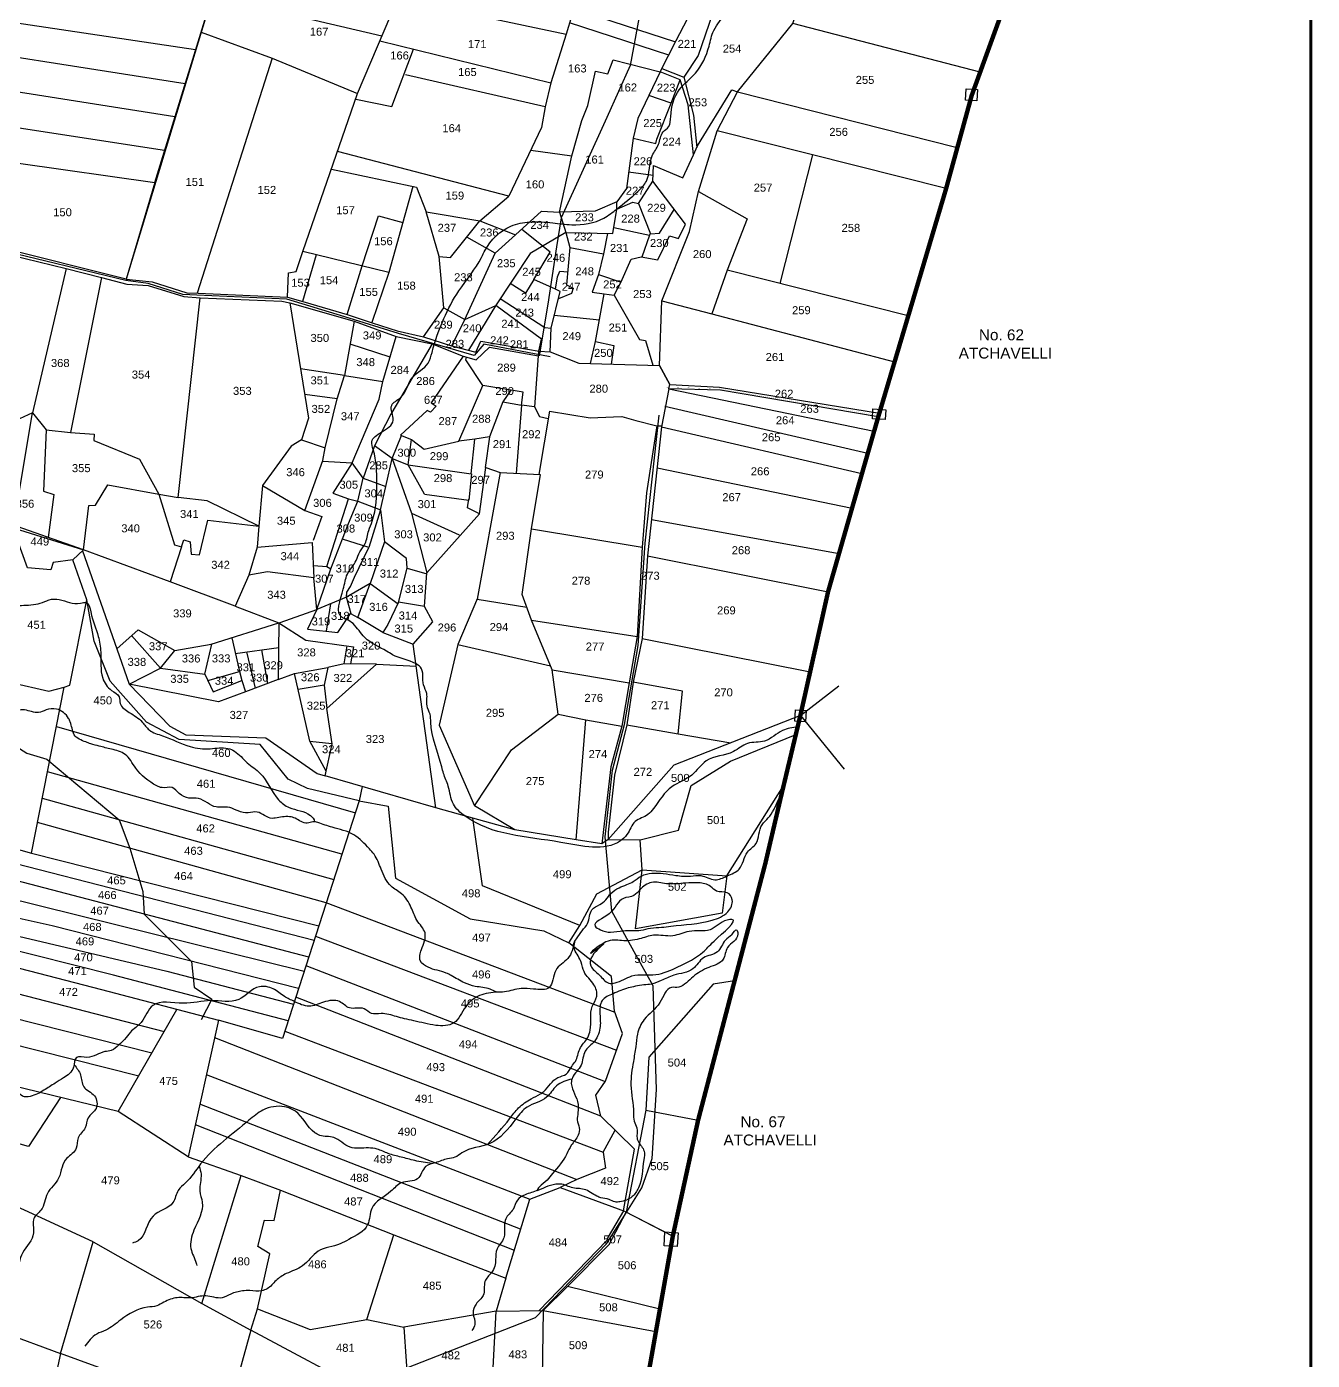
# Model space of a CAD drawing. Header units: millimetres. Extents: x 201998 to 206429, y 1598826 to 1606077.
# Drawn here: x 204100 to 206428, y 1601245 to 1603661 of the extents above; entities that cross this region are included whole.
import ezdxf

# ---------------------------------------------------------------- set-up
doc = ezdxf.new("R2010")
doc.units = ezdxf.units.MM
for name, color, linetype in [('PLOTS', 7, 'Continuous'), ('PLOTS NO', 7, 'Continuous'), ('ROADS', 1, 'Continuous'), ('STREAMS', 4, 'Continuous'), ('TEXT', 1, 'Continuous'), ('VILLAGE BOUNDARY STONES', 1, 'Continuous'), ('VILLAGE BOUNDRY', 5, 'Continuous')]:
    doc.layers.add(name, color=color, linetype=linetype)
doc.styles.get("Standard").update_dxf_attribs({"font": 'arial.ttf'})

msp = doc.modelspace()

# ---------------------------------------------------------------- linework, layer by layer
at = {"color": 5, "const_width": 5.6}
msp.add_lwpolyline([(202000.9, 1605698.7), (206425.5, 1605698.7), (206425.5, 1598829.6), (202000.9, 1598829.6)], close=True, dxfattribs=at)
at = {"layer": 'PLOTS'}
for points in [[(204332, 1603378.5), (204454.3, 1603777.1), (204479.7, 1603860.1), (204610.6, 1604324.8), (204624.7, 1604324.5), (204686.5, 1604527.5)], [(205264.4, 1603012.7), (205246, 1603046.9), (205249.9, 1603163.8), (205300.4, 1603289.5), (205316.7, 1603362.1), (205350.4, 1603472.2), (205387.3, 1603542.5), (205487.5, 1603666.7), (205525.4, 1603779.2), (205571.4, 1603886.8), (205615, 1603988.9), (205695.4, 1604121), (205719.7, 1604169.5), (205727.2, 1604228.6), (205704.4, 1604235.2), (205708.8, 1604265.3), (205721.8, 1604263.4), (205739.8, 1604365.5)], [(205307.4, 1603428.6), (205298.1, 1603519.4), (205283.6, 1603564.7), (205247, 1603578.9), (205276, 1603635.4), (205317.4, 1603715), (205345.2, 1603780.7), (205369.5, 1603836.5), (205376.8, 1603857.3), (205380.4, 1603890.3), (205387.4, 1603947), (205390.5, 1603959.7), (205401.4, 1603989.5), (205459.5, 1604111.5), (205470.4, 1604150.3), (205478.5, 1604175.3), (205485.3, 1604188.1), (205501.3, 1604187.6), (205553.2, 1604253.3)], [(204472.9, 1603837.9), (204279.8, 1603203.4), (204327.2, 1603198.7), (204389.7, 1603178.3), (204410.6, 1603177.9), (204572.5, 1603170.6), (204574, 1603214.7), (204588, 1603216.9), (204600.1, 1603253.2), (204699.3, 1603539.9), (204771.3, 1603710.8), (204797.7, 1603766.7)], [(205100.7, 1603776.5), (205091.1, 1603692.8), (205087.2, 1603680.7), (205076.7, 1603646.9), (205049.2, 1603558.9), (205038.6, 1603515.3), (205032.5, 1603478.2), (204972.8, 1603353.4), (204662.8, 1603434.3)], [(205365.8, 1603733.9), (205348.6, 1603703.5), (205315.9, 1603608.5), (205290.3, 1603569.3), (205307.8, 1603500.6), (205313.7, 1603442.1)], [(204743, 1603643.7), (204435.9, 1603716.1)], [(203863.1, 1603700.1), (204405.8, 1603619.2)], [(205091.1, 1603692.8), (205274.8, 1603633.1)], [(204922.2, 1603679.5), (205076.7, 1603646.9)], [(205262.6, 1603609.3), (205083.1, 1603667.7)], [(205826.8, 1603578.4), (205487.5, 1603666.7)], [(203847.1, 1603642.6), (204387, 1603557.9)], [(204416, 1603651), (204544.4, 1603603.9), (204699.3, 1603539.9)], [(204739.3, 1603634.9), (205049.2, 1603558.9)], [(204695.7, 1603529.4), (204761, 1603516.4), (204800.3, 1603619.9)], [(204544.4, 1603603.9), (204408.4, 1603177.9)], [(205012.9, 1603437.2), (205087.1, 1603426.9), (205105.3, 1603490.7), (205116.4, 1603518.1), (205130.3, 1603580.3), (205152.6, 1603575.3), (205161.9, 1603600.6), (205247, 1603578.9)], [(205250, 1603584.7), (205290.3, 1603569.3)], [(204368.4, 1603497.3), (203827.9, 1603582.6)], [(205038.6, 1603515.3), (204785.8, 1603573.6)], [(205247, 1603578.9), (205226.7, 1603536), (205206.6, 1603494.4), (205198.5, 1603458.5), (205239.3, 1603449.3), (205241, 1603456.7), (205266.8, 1603522.1), (205226.7, 1603536)], [(205266.8, 1603522.1), (205283.6, 1603564.7)], [(205163.8, 1603174.3), (205176, 1603197.4), (205194.7, 1603239.5), (205212.9, 1603243.6), (205243.1, 1603238.2), (205263.8, 1603281.8), (205280.6, 1603276.7), (205293.1, 1603302.8), (205233.8, 1603381), (205235.3, 1603409.2), (205288.4, 1603387), (205307.4, 1603428.6), (205314.9, 1603444.9), (205377.1, 1603546), (205387.3, 1603542.5)], [(205387.3, 1603542.5), (205782.4, 1603442.5)], [(204349.7, 1603436.3), (203806.6, 1603519.5)], [(205765, 1603367.4), (205350.4, 1603472.2)], [(203768.9, 1603463.5), (203902.7, 1603444), (204085.3, 1603413.3), (204332, 1603378.5), (204279.8, 1603203.4), (204048.2, 1603261.5), (203870.6, 1603310.6), (203722.5, 1603335.2)], [(205198.5, 1603458.5), (205186, 1603367.7), (205168.7, 1603343.6), (205129.2, 1603326.2), (205064.9, 1603324.6), (205087.1, 1603426.9)], [(205464.6, 1603195.3), (205523.5, 1603428.4)], [(204651.8, 1603402.6), (204806.1, 1603369.9), (204823.1, 1603325.3), (204920.7, 1603308.8), (204972.8, 1603353.4)], [(205234.3, 1603391.3), (205190.1, 1603397.4)], [(204799.2, 1603371.4), (204755.9, 1603215.6), (204600.1, 1603253.2)], [(205076.4, 1603288.1), (205161.2, 1603285.9), (205168.8, 1603330.4), (205197.5, 1603342.6), (205207.9, 1603340.5), (205233.8, 1603381)], [(205168.8, 1603330.4), (205168.7, 1603343.6)], [(205316.7, 1603362.1), (205404.8, 1603312.5), (205368.8, 1603219.5)], [(203284.2, 1603318.9), (203404, 1603325.3), (203568, 1603332.2), (203644.2, 1603335.4), (203723.8, 1603325.3), (203871, 1603300.1), (204047.3, 1603252.6), (204171.2, 1603222.9), (204235.5, 1603206.1), (204281.3, 1603194.5), (204319.7, 1603191.6), (204384.3, 1603171.8), (204413.8, 1603169.6), (204562.1, 1603163.3), (204576.2, 1603160.4), (204692.8, 1603127.5), (204769, 1603099.2), (204834, 1603086), (204890.3, 1603063.6), (204913.7, 1603057.4), (204938, 1603079.8), (205026.9, 1603064.4), (205027.4, 1603073)], [(204818.7, 1603098.7), (204855.5, 1603151.1), (204847, 1603244.5), (204823.1, 1603325.3)], [(205064.9, 1603324.6), (205076.4, 1603288.1), (205011.5, 1603249.6), (204948.9, 1603155.2), (204900, 1603074.5)], [(204985.3, 1603283.9), (205032.5, 1603326.6), (205064.9, 1603324.6)], [(205207.9, 1603340.5), (205229.4, 1603285.6), (205246.2, 1603286.8), (205272.7, 1603329.8)], [(204707.6, 1603227.2), (204736.9, 1603318.1), (204781, 1603305.9)], [(204847, 1603244.5), (204867.7, 1603242.4), (204920.7, 1603308.8)], [(204920.7, 1603308.8), (204985.3, 1603283.9), (204948.5, 1603250.6)], [(205163.1, 1603297), (205227.6, 1603283.1), (205229.4, 1603285.6)], [(204893.4, 1603130.2), (204948.5, 1603250.6), (204897, 1603279.1)], [(205018.3, 1603202.9), (205047.9, 1603252.4), (204996.2, 1603293.8)], [(205076.4, 1603288.1), (205083.5, 1603260.9), (205144.7, 1603249)], [(205151.9, 1603286.1), (205144.7, 1603249), (205135.6, 1603211.9), (205124.3, 1603179.6), (205145.9, 1603176.6)], [(205227.6, 1603283.1), (205214, 1603243.4)], [(204623.9, 1603247.4), (204599.3, 1603162.8)], [(205083.5, 1603260.9), (205077.8, 1603193.3), (205089.4, 1603187.1), (205086.6, 1603177.3), (205062.8, 1603167.5)], [(204171.2, 1603222.9), (204110.3, 1602961.1), (204087.1, 1602950.5), (204030.1, 1602964.8), (204032.9, 1603001.8), (203992.5, 1603038)], [(204680.1, 1603139.3), (204707.6, 1603227.2)], [(204235.5, 1603206.1), (204179.4, 1602925.6)], [(204755.9, 1603215.6), (204725, 1603124.5)], [(205047.8, 1603071.4), (205049.5, 1603114.3), (205066.2, 1603181), (205057.6, 1603185.4), (205018.3, 1603202.9), (205003.3, 1603177.9), (204975.6, 1603195.5)], [(205057.6, 1603185.4), (205061.3, 1603207.5), (205065.4, 1603217.8), (205079.8, 1603216.7)], [(205135.6, 1603211.9), (205176.3, 1603198)], [(205696.4, 1603136.6), (205368.8, 1603219.5), (205340.8, 1603140.4), (205671.7, 1603053.3)], [(205130, 1603090.2), (205145.9, 1603176.6), (205163.8, 1603174.3), (205209.5, 1603094.1), (205220.8, 1603092.1), (205233.6, 1603047.3)], [(204110.3, 1602961.1), (204135, 1602930.6), (204179.4, 1602925.6), (204222.1, 1602922.4), (204221.3, 1602911.1), (204304.2, 1602877.4), (204339.1, 1602813.8), (204374.3, 1602807.8), (204413.8, 1603169.6)], [(204576.2, 1603160.4), (204610.3, 1602951.7), (204597.4, 1602912.1), (204579, 1602901), (204526.7, 1602829.5), (204520.5, 1602756), (204426.7, 1602801.6), (204374.3, 1602807.8)], [(204572.5, 1603170.6), (204604.3, 1603161.4), (204680.1, 1603139.3), (204725.8, 1603124.2), (204770.7, 1603109.7), (204818.7, 1603098.7), (204869.4, 1603082.6), (204913.4, 1603071), (204922.3, 1603090.9), (205028, 1603073), (205047.8, 1603071.4), (205099.7, 1603051), (205246, 1603046.9), (205264.4, 1603012.7), (205354.5, 1603007.9), (205644.1, 1602960.4)], [(204855.5, 1603151.1), (204893.4, 1603130.2), (204869.4, 1603082.6)], [(204893.4, 1603130.2), (204949.3, 1603155.7)], [(205027.4, 1603073), (205032.3, 1603094.6), (204949.3, 1603155.7)], [(204957.4, 1603168), (205038.3, 1603115.5), (205049.5, 1603114.3)], [(205249.9, 1603163.8), (205340.8, 1603140.4)], [(204692.8, 1603127.5), (204675.5, 1603028.6), (204595.8, 1603040.7)], [(205055.4, 1603137.8), (205137.2, 1603129.7)], [(204834, 1603086), (204776.8, 1602988.4), (204759.5, 1602959), (204729.9, 1602901.3), (204709, 1602842.6), (204689.3, 1602870.4), (204654.3, 1602815.7), (204682.8, 1602805.4), (204699.4, 1602801), (204709, 1602842.6), (204734, 1602833.7), (204750.6, 1602827.7), (204761.8, 1602878.7), (204729.9, 1602901.3)], [(204662, 1602986.2), (204675.5, 1603028.6), (204745, 1603018), (204769, 1603099.2)], [(204758, 1603061.8), (204685.5, 1603085.6)], [(205121.2, 1603050.4), (205130, 1603090.2), (205163.1, 1603082.9), (205158.5, 1603049.4)], [(204890.3, 1603063.6), (204832.5, 1602979.3), (204841.4, 1602973.2), (204831.3, 1602962.1), (204825.4, 1602965.3), (204777.1, 1602920.4), (204796.8, 1602912.9), (204819.9, 1602895.6), (204882.5, 1602909.6), (204926, 1603010.9)], [(205026, 1603064.6), (205019.7, 1602972), (204996.1, 1602974.9), (204999, 1602998.5), (204926, 1603010.9), (204895.3, 1603056.9), (204896.7, 1603061.9)], [(204635.5, 1602873.6), (204689.3, 1602870.4), (204738, 1602985.8), (204745, 1603018)], [(205263, 1603004.8), (205249.8, 1602936), (205224, 1602701.8), (205214.7, 1602552.6), (205198.1, 1602473.2), (205186.6, 1602395.7), (205164.7, 1602304.7), (205152.7, 1602201.6), (205152.7, 1602188.3), (205211, 1602187.7), (205280.4, 1602205.1), (205303.2, 1602286), (205374.4, 1602330.1), (205491.6, 1602377.6)], [(205642.1, 1602953.6), (205356.4, 1603002.5), (205263, 1603004.8), (205264.4, 1603012.7)], [(205263, 1603004.8), (205634.7, 1602928.1)], [(204597.4, 1602912.1), (204640.7, 1602898), (204662, 1602986.2), (204603.4, 1602994.3)], [(204962.5, 1602981.1), (204937.8, 1602917.7), (204911.7, 1602913.7), (204882.5, 1602909.6)], [(204976.8, 1603002.3), (204962.5, 1602981.1), (204996.1, 1602974.9)], [(204013.9, 1602821.2), (204085.6, 1602812.9), (204110.3, 1602961.1)], [(204996.1, 1602974.9), (204986.2, 1602851.4)], [(205019.7, 1602972), (205028.5, 1602954.5), (205044.5, 1602950.8)], [(205046.5, 1602964.3), (205027.7, 1602849.4)], [(205046.5, 1602964.3), (205120.6, 1602952.1), (205162.5, 1602953.9), (205177.7, 1602954.3), (205202.8, 1602947), (205241.1, 1602937.8), (205250.1, 1602937.5)], [(205623, 1602887.2), (205255.8, 1602972.7)], [(205241.1, 1602937.8), (205222.4, 1602816.1), (205214.6, 1602718)], [(205249.8, 1602936), (205612.7, 1602851.4)], [(204135, 1602930.6), (204130.4, 1602819.1), (204149.3, 1602813.4), (204138.8, 1602735.4)], [(204761.8, 1602878.7), (204778.7, 1602919.8)], [(204761.8, 1602878.7), (204790.6, 1602866.9), (204796.8, 1602912.9)], [(204905.1, 1602850.4), (204911.7, 1602913.7)], [(204937.8, 1602917.7), (204930.5, 1602862.3)], [(204526.7, 1602829.5), (204603.8, 1602784.2), (204636, 1602874.9), (204640.7, 1602898)], [(204761.8, 1602878.7), (204796.6, 1602779.2), (204824.5, 1602671)], [(204790.6, 1602866.9), (204905.1, 1602850.4)], [(204820.6, 1602813.6), (204790.6, 1602866.9)], [(204984, 1602205.5), (204907.7, 1602226.8), (204840.9, 1602245.5), (204800.1, 1602542.1), (204835.2, 1602582.7), (204820.2, 1602610.2), (204824.5, 1602671), (204920.2, 1602778.1), (204931.7, 1602861.9), (204957.5, 1602852.8), (205030, 1602849.3), (205013.8, 1602751.2)], [(205241.5, 1602861.2), (205594.7, 1602788.5)], [(204905.3, 1602850.4), (204900.5, 1602803.2)], [(204957.5, 1602852.8), (204915.8, 1602623.7), (205005.9, 1602608.9)], [(203691.5, 1602808.6), (203729.1, 1602821.9), (203874.3, 1602811.4), (203995.6, 1602781.4), (204086.8, 1602749.3), (204202.8, 1602712.8)], [(204183.7, 1602695.1), (204148, 1602690.2), (204143.9, 1602676.5), (204101.2, 1602680.6), (204083.2, 1602730.7), (203983.3, 1602773.7), (203871.3, 1602801.6), (203809.1, 1602809), (203729.6, 1602816.4), (203691.5, 1602808.6)], [(204108.7, 1602163.6), (204167.7, 1602464.3), (204178.2, 1602467.5), (204209, 1602622.3), (204183.7, 1602695.1), (204202.8, 1602712.8), (203994.5, 1602786), (203879.7, 1602821.7), (203745.1, 1602832.4), (203692.5, 1602820.2)], [(204202.8, 1602712.8), (204212.7, 1602793.1), (204224.6, 1602793.7), (204246.7, 1602830.8), (204339.1, 1602813.8)], [(204339.1, 1602813.8), (204367.8, 1602722.1), (204380.3, 1602718.4), (204359.6, 1602655.2), (204202.8, 1602712.8)], [(204699.4, 1602801), (204740.9, 1602785.4), (204750.6, 1602827.7)], [(204820.6, 1602813.6), (204900.5, 1602803.2)], [(204619.1, 1602684.6), (204643.5, 1602682.9), (204682.8, 1602805.4)], [(204643.5, 1602682.9), (204650.6, 1602678.5), (204672.1, 1602732.7), (204682.6, 1602760.6), (204699.4, 1602801)], [(204920.2, 1602778.1), (204898.1, 1602789.3), (204900.9, 1602805.2)], [(204898.4, 1602803.5), (204898.4, 1602803.2)], [(204380.3, 1602718.4), (204384.7, 1602731.2), (204395.8, 1602727.3), (204397.8, 1602704.8), (204412.6, 1602704), (204427.9, 1602766.8), (204520.5, 1602756)], [(204603.8, 1602784.2), (204634.4, 1602773.4), (204619, 1602729.9)], [(204740.9, 1602785.4), (204719.8, 1602717.2), (204671.9, 1602732.1)], [(204740.9, 1602785.4), (204748.1, 1602727.6), (204721.9, 1602651.8), (204772.7, 1602615.3), (204788.7, 1602679.9), (204787.8, 1602697.4), (204748.1, 1602727.6)], [(204796.6, 1602779.2), (204882.9, 1602740.4)], [(205231.3, 1602768.1), (205571.1, 1602706.3)], [(204520.5, 1602756), (204517.3, 1602717.5), (204502.2, 1602667.1), (204477.2, 1602610.6), (204359.6, 1602655.2)], [(205014.4, 1602585.6), (204997.3, 1602632.1), (205013.9, 1602751.1), (205214.6, 1602718), (205205.6, 1602556)], [(204517.3, 1602717.5), (204617.1, 1602726.2), (204620.2, 1602662.1)], [(204745.1, 1602563.1), (204699.5, 1602590.1), (204721.9, 1602651.8), (204678.8, 1602627.4), (204679.9, 1602636.4), (204686.1, 1602646.3), (204693.3, 1602663.2), (204719.8, 1602717.2)], [(204200.9, 1602711.1), (204263.4, 1602533.6), (204285.5, 1602469.7), (204359.1, 1602393.2), (204388.3, 1602377.7), (204532.7, 1602372.4), (204626.2, 1602307.7), (204640.6, 1602303.5)], [(205224, 1602701.8), (205551.2, 1602636.9)], [(204477.2, 1602610.6), (204556.6, 1602580.5), (204558.8, 1602581.4), (204625.2, 1602604.9), (204620.2, 1602662.1), (204536.1, 1602673.3), (204502.2, 1602667.1)], [(204678.8, 1602627.4), (204625.2, 1602604.9), (204650.6, 1602678.5)], [(204788.7, 1602679.9), (204824.4, 1602669.5)], [(204702.2, 1602258.3), (204608.6, 1602280.7), (204573.6, 1602297.3), (204522.9, 1602360.5), (204376.3, 1602369.1), (204316.9, 1602400.9), (204251.3, 1602475.2), (204222.1, 1602547.2), (204217.9, 1602570.9), (204209, 1602622.3)], [(204687.3, 1602597.2), (204678.8, 1602627.4)], [(204820.2, 1602610.2), (204773.5, 1602618.4), (204753.8, 1602577.8), (204745.1, 1602563.1), (204800.1, 1602542.1)], [(204916.1, 1602625.2), (204880.8, 1602541.2), (205048.5, 1602502.8)], [(204625.2, 1602604.9), (204608.6, 1602569.1), (204663.1, 1602563.4), (204686.2, 1602597.8), (204699.5, 1602590.1)], [(204650.2, 1602615.4), (204642.4, 1602565.6)], [(203951.1, 1602591.5), (203954.5, 1602587.5), (203946.1, 1602550.1), (204010.2, 1602528.7), (204071.7, 1602472.8), (204139.9, 1602456.7), (204167.7, 1602464.3)], [(204263.4, 1602533.6), (204301.5, 1602567.9), (204368.4, 1602530.7), (204434, 1602541.8), (204556.6, 1602580.5)], [(204556.6, 1602580.5), (204555.4, 1602477.8), (204585, 1602488.6)], [(204556.6, 1602580.5), (204605.3, 1602549.1), (204691.9, 1602537.3), (204686.4, 1602506.4)], [(205051.5, 1602495.4), (205014.4, 1602585.6), (205205.6, 1602556), (205190.8, 1602472.2)], [(204289.9, 1602557.5), (204342.5, 1602498.5)], [(204471.2, 1602553.6), (204485.3, 1602492.4)], [(205214.7, 1602552.6), (205518.9, 1602492.2)], [(204285.5, 1602469.7), (204342.5, 1602498.5), (204368.4, 1602530.7)], [(204342.5, 1602498.5), (204422.4, 1602487.7), (204435.1, 1602542.2)], [(204477.7, 1602525.3), (204556.6, 1602535.9)], [(204497.7, 1602528), (204513.7, 1602462.2)], [(204524.9, 1602531.6), (204535.9, 1602470.5)], [(204674.8, 1602506.5), (204680.1, 1602538.9)], [(204880.8, 1602541.2), (204847.1, 1602395.1), (204910.9, 1602248.9)], [(204612.7, 1602366.3), (204585, 1602488.6), (204645.5, 1602499.8)], [(204733.3, 1602505.9), (204674.8, 1602506.5), (204645.5, 1602499.8), (204638.7, 1602467.8), (204643.5, 1602425.5)], [(204840.9, 1602245.5), (204640.6, 1602303.5), (204652.9, 1602361.2), (204643.5, 1602425.5), (204733.3, 1602505.9), (204805.6, 1602502.2)], [(204422.4, 1602487.7), (204437.8, 1602455.8), (204489.3, 1602476.2), (204496.1, 1602455.6), (204447.5, 1602437.5), (204285.5, 1602469.7)], [(204427.8, 1602476.5), (204485.3, 1602492.4), (204489.3, 1602476.2)], [(204555.4, 1602477.8), (204496.1, 1602455.6)], [(205062.3, 1602415.1), (205051.5, 1602495.4), (205190.8, 1602472.2), (205177.9, 1602393.6)], [(205279.8, 1602379.8), (205287.6, 1602456.6), (205198.1, 1602473.2)], [(204638.7, 1602467.8), (204591.5, 1602459.7)], [(205141.7, 1602180.4), (205094.8, 1602187.8), (204984, 1602205.5), (204910.9, 1602248.9), (204978.2, 1602350.5), (205062.3, 1602415.1), (205112.6, 1602404.7), (205177.9, 1602393.6), (205157.6, 1602319.7), (205141.7, 1602180.4)], [(205094.8, 1602187.8), (205112.6, 1602404.7)], [(205501.1, 1602412.9), (205272, 1602322.9), (205152.7, 1602188.3)], [(204153.8, 1602393.1), (204695.1, 1602236.3)], [(205186.6, 1602395.7), (205279.8, 1602379.8), (205375.3, 1602363.5)], [(204392.2, 1601613.4), (204265.5, 1601695.5), (203687.6, 1601836.3), (203710.5, 1602020.4), (203735.3, 1602266), (203646, 1602313), (203314.1, 1602277.8), (203130.3, 1602301), (203158.1, 1602365.7), (203102.9, 1602358.1), (203099.8, 1602341.2), (202745.3, 1602371.7), (202665.7, 1602363.7), (202571.9, 1602268.6), (202561.7, 1602227.7), (202631.4, 1602113.3), (202621.4, 1601990.2), (202563, 1601989.3)], [(204642.4, 1602311.9), (204612.7, 1602366.3), (204652.8, 1602362.2)], [(204670.8, 1602161.3), (204137.6, 1602310.6)], [(204707.3, 1602284.2), (204702.2, 1602258.3), (204754.3, 1602248.4), (204767.7, 1602118.3), (204902.8, 1602044.3), (205036.7, 1602022.8), (205081.8, 1602000.8), (205101.7, 1602032.3), (204925.2, 1602104.4), (204907.7, 1602226.8)], [(205214.4, 1602133.2), (205368.2, 1602122.1), (205470.6, 1602285.2)], [(203735.3, 1602266), (203824.7, 1602239.7), (203979.7, 1602199.5), (204108.7, 1602163.6), (204628.8, 1602031.5)], [(204128.2, 1602262.9), (204656, 1602115.4)], [(204702.2, 1602258.3), (204563, 1601827.7), (204447, 1601860.6), (204392.2, 1601613.4), (204488.6, 1601579.7), (204559.5, 1601553.1), (204764.9, 1601471.7), (204967.4, 1601393.3), (205011, 1601536.7), (205065.8, 1601557.8), (205182.4, 1601514.6), (205270.1, 1601469.7)], [(203732.1, 1602233.9), (204620.7, 1602005.6)], [(204642.4, 1602073.5), (204119.6, 1602218.8)], [(204610.6, 1601975.2), (203731, 1602205)], [(205101.7, 1602032.3), (205132.3, 1602089.8), (205214.4, 1602133.2), (205211, 1602187.7)], [(205152.7, 1602188.3), (205141.7, 1602180.4)], [(203726.1, 1602175), (204054.4, 1602085.3), (204602.4, 1601949.8)], [(204592.1, 1601918), (204146.1, 1602031.8), (204075.7, 1602047.5), (203952.6, 1602084.6), (203723.2, 1602146.1)], [(203719.8, 1602112.4), (203947.1, 1602054.9), (204085.3, 1602013.3), (204353.6, 1601949.5), (204583, 1601889.8)], [(205368.2, 1602122.1), (205359.4, 1602054.7), (205202.6, 1602026.1), (205214.4, 1602133.2)], [(204573.3, 1601859.6), (204257.2, 1601942.6), (204041, 1601997), (203965.4, 1602017.8), (203719.1, 1602081)], [(205165.6, 1601874.7), (204642.4, 1602073.5)], [(203713.2, 1602047.3), (203971.5, 1601984.4), (204235.2, 1601916.5), (204447, 1601860.6)], [(203708.4, 1602003.3), (203920.8, 1601951.1), (204348.8, 1601840.2)], [(204622.8, 1602012.9), (205168.2, 1601806.6)], [(205270.1, 1601469.7), (205180.5, 1601515.3), (205200.7, 1601626.9), (205139.6, 1601687.1), (205130.9, 1601725), (205148.4, 1601750.6), (205178.9, 1601836.5), (205164.7, 1601877.4), (205158.8, 1601940.1), (205081.8, 1602000.8)], [(204326.3, 1601801), (203702.9, 1601958.9)], [(204605.6, 1601959.6), (205147.7, 1601749.6)], [(205382, 1601932.3), (205343.3, 1601926), (205226.5, 1601794), (205221.3, 1601698), (205185.3, 1601513.2)], [(203697.2, 1601913), (204302.7, 1601760.1)], [(205139.6, 1601687.1), (204587.2, 1601902.7)], [(204265.5, 1601695.5), (204372, 1601880.4)], [(204160.9, 1601720.9), (204103.3, 1601632.2), (203975.3, 1601668.5), (203977.1, 1601711.6), (203963.7, 1601734.8), (203849, 1601771.9), (203827.5, 1601731.2), (203679.9, 1601784.9), (203687.6, 1601836.3)], [(204440.1, 1601829.7), (205096.1, 1601572), (205065.8, 1601557.8)], [(204567.3, 1601841.2), (205143.9, 1601621.5), (205148.2, 1601592.9), (205096.1, 1601572)], [(204425.2, 1601762.4), (205011, 1601536.7)], [(204994.4, 1601482), (204413.3, 1601708.6)], [(205221.3, 1601698), (205315.9, 1601679.7)], [(204405.2, 1601671.9), (204982.8, 1601443.9)], [(205143.9, 1601621.5), (205165.6, 1601661.5)], [(204220, 1601459.4), (204417.3, 1601347.6), (204488.6, 1601579.7)], [(203949.3, 1601467.2), (203951.5, 1601334.5), (204161.2, 1601256.8), (204220, 1601459.4), (203971, 1601574.3)], [(204417.3, 1601347.6), (204505.7, 1601299.3), (204518.2, 1601337.7), (204540.1, 1601437.7), (204518.5, 1601451), (204530.3, 1601498.8), (204547.9, 1601497.8), (204559.5, 1601553.1)], [(205180.5, 1601515.3), (205153.2, 1601468.5), (205150, 1601461.1), (205028.3, 1601334.6)], [(205079.2, 1601378.4), (205154.9, 1601454.6), (205185.3, 1601513.2)], [(204518.2, 1601337.7), (204613.5, 1601300.6), (204716.2, 1601318.6), (204764.9, 1601471.7)], [(204967.4, 1601393.3), (204950.1, 1601333.8), (205035.4, 1601334.7), (205239.5, 1601296.8)], [(205246.7, 1601337.3), (205079.2, 1601378.4), (205035.4, 1601334.7)], [(204716.2, 1601318.6), (204783.2, 1601304.9), (204791.4, 1601181.2), (204722.5, 1601183.1), (204505.7, 1601299.3)], [(204950.1, 1601333.8), (204783.2, 1601304.9)], [(204941.7, 1601174.1), (204950.1, 1601333.8)], [(205035.4, 1601334.7), (205033.1, 1601172.7), (205018.2, 1601013.7), (205187.4, 1600989.8)], [(204505.7, 1601299.3), (204463.5, 1601146.4), (204161.2, 1601256.8)], [(204161.2, 1601256.8), (204121.8, 1601074.1), (204405.6, 1600984.9), (204434.6, 1601070.9), (204440.5, 1601072.4), (204463.5, 1601146.4)]]:
    msp.add_lwpolyline(points, dxfattribs=at)
at = {"layer": 'ROADS'}
for points in [[(205347.9, 1604267.9), (205344.7, 1604101.5), (205339, 1604044.6), (205328.2, 1603974.4), (205320.7, 1603949.9), (205317, 1603938), (205293.4, 1603867.1), (205232.8, 1603739.3), (205209.3, 1603678.4), (205192.8, 1603590.1), (205150.3, 1603496.2), (205068, 1603314.6), (205059.7, 1603262), (205044, 1603157.7), (205027.9, 1603064.3)], [(205047.7, 1603062.5), (204928, 1603085.5), (204910.3, 1603064.8), (204773.5, 1603105.1), (204676, 1603135), (204570.8, 1603167.1), (204408.3, 1603174.2), (204382.4, 1603175.3), (204319.7, 1603195.6), (204279.2, 1603200.9), (204044.3, 1603257.7), (203869, 1603307.1), (203638.6, 1603343.2), (203405.3, 1603331), (203276.8, 1603320.7)], [(203408, 1603331.1), (203393.2, 1603205.1), (203384.8, 1603142.8), (203358.1, 1603084.6), (203395.5, 1602999.1), (203516.8, 1602891.7), (203666.5, 1602832.3), (203747, 1602811.3), (204031.6, 1602509.2), (204064.9, 1602366.9), (204100.3, 1602344.7), (204136.5, 1602333.6), (204267.5, 1602224), (204286.5, 1602172.4), (204310.1, 1602094), (204312.7, 1602053), (204398.6, 1601967.4), (204403.5, 1601920.6), (204435.3, 1601898.6), (204416, 1601861.3)], [(204788.1, 1601231.1), (205021.4, 1601322.3), (205150.1, 1601455.4), (205189.7, 1601518.3), (205213.7, 1601557.2), (205232.5, 1601610), (205240.4, 1601735.5), (205234.2, 1601923), (205199.8, 1601984.9), (205159.6, 1602058.2), (205147.6, 1602192.7), (205161.1, 1602313.9), (205182.6, 1602396.5), (205207.6, 1602539.6), (205220.3, 1602725.3), (205245.5, 1602956.7)]]:
    msp.add_lwpolyline(points, dxfattribs=at)
at = {"layer": 'ROADS', "const_width": 0.1}
msp.add_lwpolyline([(205258.3, 1603007.7), (205353.3, 1603004.7), (205498, 1602980.7), (205643, 1602956.8)], dxfattribs=at)
at = {"layer": 'STREAMS'}
for points in [[(204367.7, 1604872.2), (204356.1, 1604838.3), (204345.8, 1604796.7), (204345.4, 1604760.8), (204343.1, 1604740.2), (204336.8, 1604727.8), (204332.4, 1604714.5), (204344.7, 1604697.8), (204345.9, 1604681.8), (204328, 1604626.1), (204306.4, 1604609.5), (204253.7, 1604559.9), (204229.9, 1604540.6), (204210.4, 1604520.6), (204203, 1604514.7), (204160.8, 1604495.7), (204125.4, 1604489.7), (204091.5, 1604484.4), (204059.2, 1604468.8), (204049.8, 1604443.6), (204037.3, 1604425.1), (204013.3, 1604357.1), (204004.3, 1604331.9), (204000.6, 1604317.9), (203977.3, 1604247.4), (203963, 1604230.4), (203949.4, 1604205.7), (203930.1, 1604183.6), (203925.1, 1604178.6), (203880.2, 1604139.8), (203863.7, 1604116.4), (203826, 1604099.7), (203806.7, 1604083.2), (203775.1, 1604077.4), (203757.4, 1604071.9), (203751.4, 1604051.6), (203763.3, 1604010.4), (203767.5, 1603995.5), (203771.2, 1603979), (203776.8, 1603963.1), (203785.7, 1603956.5), (203807.8, 1603942.2), (203816.5, 1603933.7), (203824, 1603926.1), (203835.7, 1603917.5), (203847, 1603907.4), (203848.9, 1603892.8), (203840.3, 1603871), (203833.8, 1603854.4), (203808.2, 1603811), (203804, 1603802.5), (203765.8, 1603753.6), (203759, 1603722.7), (203734.5, 1603698.3), (203728.3, 1603687.5), (203694, 1603651.5), (203681.9, 1603625.9), (203655.6, 1603604.8), (203634, 1603586), (203615.6, 1603560.8), (203610.9, 1603544.4), (203584.5, 1603518.5), (203562.5, 1603476.6), (203558.1, 1603447.6), (203547.7, 1603410.1), (203535.2, 1603393), (203520.3, 1603357.5)], [(205496.1, 1602391.8), (205468.9, 1602385.7), (205436.4, 1602366.4), (205405.4, 1602362.1), (205379.9, 1602347.5), (205330.7, 1602330.6), (205304.3, 1602304.9), (205268.4, 1602283.7), (205235.2, 1602244.4), (205224.9, 1602233.4), (205202, 1602220.8), (205187, 1602197), (205175.2, 1602185.7), (205067.4, 1602182.9), (204893.4, 1602230.8), (204872.7, 1602252.3), (204863.3, 1602284.8), (204854.8, 1602308), (204851.7, 1602319.6), (204831.7, 1602400.6), (204830.4, 1602415), (204824.9, 1602430.5), (204824.5, 1602452.4), (204818.8, 1602468.1), (204813.1, 1602500.4), (204805, 1602506.3), (204762.4, 1602523), (204751.7, 1602529.3), (204712.4, 1602553.9), (204690.9, 1602579.2), (204679.1, 1602587.1), (204671.5, 1602590.2), (204673.3, 1602641.6), (204680.7, 1602668.6), (204696.6, 1602693.7), (204703.3, 1602709.2), (204712.6, 1602724.2), (204719.3, 1602747.8), (204725.7, 1602765.1), (204734, 1602833.7), (204727.5, 1602894.7), (204724.8, 1602908.7), (204742.6, 1602926.1), (204763.5, 1602947.9), (204760.9, 1602974.7), (204776.8, 1602988.4), (204798.1, 1603024.7), (204827.1, 1603051.3), (204834, 1603070.7), (204855.4, 1603131.8), (204882.6, 1603182.1), (204923.6, 1603242.8), (204930.1, 1603255.8), (204976.9, 1603299.4), (205010.6, 1603306.8), (205052.6, 1603305.4), (205087, 1603301.9), (205145.2, 1603314), (205168.8, 1603330.4), (205206.8, 1603362.3), (205222.2, 1603380.8), (205232.8, 1603427), (205244.1, 1603447.6), (205252.7, 1603470), (205262.4, 1603479.4), (205266.3, 1603498), (205281.7, 1603546.4), (205310.9, 1603576.5), (205335.7, 1603625.3), (205344.3, 1603653.8), (205365, 1603686.4), (205376.7, 1603719.3), (205391.1, 1603743.9), (205394.9, 1603763.1), (205408.9, 1603806.1), (205407.7, 1603822.3), (205414.8, 1603839), (205409.5, 1603876), (205406.6, 1603893.6), (205412.4, 1603905.9), (205423.1, 1603935.9), (205440, 1603952.8), (205460.9, 1603986.4), (205495.3, 1604054.1), (205507.8, 1604067.7), (205524.3, 1604105.4), (205549.5, 1604128.8), (205562.6, 1604167.2), (205584.1, 1604190.2), (205594.7, 1604220.1), (205614.3, 1604270.7)], [(202807.8, 1602502.8), (202826.5, 1602498.6), (202846.6, 1602502.1), (202869, 1602496.3), (202892.9, 1602498.9), (202911.6, 1602495.2), (202925.2, 1602496.9), (202958.4, 1602517.6), (202980.8, 1602520.7), (203000.6, 1602524.9), (203019.2, 1602535.4), (203035.2, 1602541.6), (203052.9, 1602559.2), (203065.6, 1602563.5), (203085.3, 1602566.8), (203123.2, 1602565.9), (203159.6, 1602596.1), (203168.2, 1602631), (203173.8, 1602655.7), (203192.3, 1602668.8), (203206, 1602671.4), (203229.8, 1602663.6), (203248.2, 1602663.8), (203268.3, 1602657), (203280.3, 1602652.1), (203295.6, 1602650.6), (203316.1, 1602648.5), (203357.2, 1602637.8), (203361.4, 1602625.9), (203376, 1602610.1), (203406.6, 1602611.8), (203421.1, 1602608.1), (203439.9, 1602611.8), (203445.7, 1602610.7), (203486.1, 1602619.9), (203504.9, 1602631), (203537.9, 1602638.5), (203558.5, 1602657.4), (203573.4, 1602668), (203583.8, 1602674.2), (203610.1, 1602678.1), (203615.6, 1602685.8), (203655.6, 1602720.2), (203676, 1602720.7), (203696.9, 1602697.4), (203708.6, 1602680.7), (203716.8, 1602665.2), (203740.3, 1602645.4), (203750.7, 1602630.7), (203766.7, 1602600.7), (203768.8, 1602590.4), (203784.7, 1602589.3), (203818.5, 1602588.7), (203845.8, 1602581), (203858.9, 1602574.2), (203903.9, 1602564.4), (203921.1, 1602564.4), (203948, 1602558.4), (203957.6, 1602559.4), (203976.6, 1602556.5), (204001.7, 1602552.6), (204017.8, 1602553.7), (204023, 1602559.9), (204035.6, 1602572.1), (204055, 1602575.9), (204073.2, 1602606.7), (204103.1, 1602612.7), (204136.6, 1602620.7), (204140.6, 1602622.3), (204177.6, 1602617.7), (204197.3, 1602616.1), (204208, 1602617.4), (204215.9, 1602600.7), (204229.5, 1602556.2), (204234.1, 1602527.7), (204237.5, 1602480.6), (204253.7, 1602458.1), (204267.4, 1602446.7), (204269.4, 1602434.7), (204285.6, 1602418.5), (204309.2, 1602401), (204321.9, 1602386.6), (204346.1, 1602376), (204396, 1602356.4), (204432.4, 1602352.7), (204464.4, 1602353.2), (204476.3, 1602348.1), (204499.1, 1602327.3), (204522.7, 1602308), (204556.2, 1602260), (204575.4, 1602246.1), (204613.7, 1602231.7), (204621.1, 1602220.2), (204621.1, 1602219.6)], [(205092.1, 1602002.7), (205080.2, 1601972.8), (205058, 1601951), (205046.3, 1601920.1), (205018, 1601917.3), (204995.2, 1601918.2), (204965.2, 1601912.2), (204950.1, 1601912.4), (204939.1, 1601917), (204912.3, 1601922), (204892.6, 1601928.5), (204868.8, 1601941.7), (204859.4, 1601946.3), (204826.8, 1601956.7), (204812.7, 1601968.7), (204814.9, 1601988.8), (204821.3, 1602018.8), (204806.5, 1602042.1), (204795.9, 1602065.8), (204778.7, 1602089.9), (204759.9, 1602103.8), (204741.9, 1602134.2), (204728.9, 1602161.3), (204720.5, 1602171.1), (204692.2, 1602196.8), (204653.3, 1602210.3), (204627.2, 1602218.7), (204618.4, 1602220.3), (204608.1, 1602217.6), (204596.9, 1602220.6), (204586.4, 1602226.6), (204575.9, 1602229.4), (204550, 1602226.9), (204544.7, 1602226.4), (204517.2, 1602237.8), (204501, 1602236.7), (204482.8, 1602239.8), (204467.7, 1602246.1), (204451.7, 1602246.8), (204443.2, 1602247.1), (204411.3, 1602262.2), (204393.8, 1602263.3), (204376.1, 1602271.4), (204363.2, 1602282.2), (204345, 1602282.1), (204335.4, 1602285.5), (204297.3, 1602317.4), (204288.3, 1602331.1), (204278.1, 1602342.4), (204253.3, 1602351.9), (204231.2, 1602357.2), (204216.2, 1602361.4), (204206.8, 1602364.8), (204194.9, 1602370.1), (204185.8, 1602378), (204182, 1602389.8), (204178.8, 1602401.1), (204175.8, 1602407.6), (204154.1, 1602424.4), (204134.9, 1602422.8), (204121.2, 1602418.3), (204096.1, 1602422.9), (204083.5, 1602422), (204064, 1602414.3), (204047.7, 1602415.3), (204032.3, 1602412.6), (204003.2, 1602395.5), (203993.1, 1602389.7), (203985.7, 1602388.5), (203952.6, 1602369.8), (203936.6, 1602359.8), (203913.8, 1602358.2), (203902.9, 1602357.2), (203873.7, 1602340.7), (203852.3, 1602325.8), (203835.1, 1602322), (203827.1, 1602323.2), (203814.5, 1602330.3), (203787.3, 1602339.6), (203769.9, 1602343.6), (203751, 1602346.8), (203733.9, 1602350.2), (203720, 1602361.1), (203697.8, 1602370.1), (203682.9, 1602377.8), (203659, 1602380.9), (203637.6, 1602384.8), (203625.6, 1602375.8), (203582.2, 1602330.7), (203533.5, 1602328.9), (203488.7, 1602321.9), (203455.9, 1602326.3), (203426.7, 1602327.3), (203392.3, 1602342.8), (203366.8, 1602347.2), (203355.2, 1602355.8), (203332.8, 1602350.3), (203320.3, 1602345.8), (203286.7, 1602334.6), (203260.2, 1602330.3), (203235.3, 1602316.6), (203194.9, 1602301.5), (203181.6, 1602289), (203165.4, 1602286), (203151.9, 1602281.1), (203117.9, 1602273.3), (203096.8, 1602270.6), (203086.9, 1602274.1), (203051.1, 1602280), (203006.6, 1602300.3), (202971.2, 1602296.6), (202939, 1602271.9), (202927.2, 1602250.6), (202909.2, 1602243.7), (202889.7, 1602241.8), (202874.6, 1602235.5), (202857.4, 1602228.7), (202834.4, 1602232.9), (202819.5, 1602237.5), (202772.4, 1602246.3), (202758.2, 1602268.3), (202738.1, 1602278.4), (202732.3, 1602288.7), (202739.5, 1602309.8), (202740.6, 1602332), (202736.4, 1602354), (202727.7, 1602374.2), (202723.6, 1602383.3), (202719.9, 1602406.7), (202718.5, 1602433.7), (202741.9, 1602455.5), (202767.2, 1602470.4), (202791.2, 1602487.1), (202808, 1602503.1), (202819.1, 1602527.1), (202834.7, 1602545.4), (202843, 1602556), (202852.6, 1602577.6), (202859.9, 1602585.7), (202874.7, 1602584.9), (202886.6, 1602582.8), (202914.3, 1602587.6), (202933.5, 1602582.8), (202943.5, 1602582.7), (202958.9, 1602581), (202974.3, 1602576.5), (202981.8, 1602574.7), (203007.6, 1602577.9), (203025, 1602599.6), (203049.1, 1602615), (203064.4, 1602624.3), (203071.4, 1602631.7), (203077.5, 1602635.8)], [(204934.3, 1601635.6), (204974.6, 1601682.3), (204990.8, 1601701.9), (205013.7, 1601718.5), (205030.2, 1601727.2), (205036.2, 1601731.6), (205062, 1601756.9), (205077.1, 1601763.3), (205086.9, 1601777.2), (205093.6, 1601786.2), (205101.5, 1601808.6), (205116, 1601829.5), (205120.6, 1601842.9), (205124.1, 1601885.6), (205132.3, 1601904.2), (205127.2, 1601925), (205109.3, 1601948.8), (205104.2, 1601965.7), (205092.1, 1601989.2), (205090.3, 1601997.5), (205095.8, 1602008.3), (205105.9, 1602022.9), (205115.8, 1602036.1), (205123.6, 1602060.7), (205137.7, 1602070.2), (205148.7, 1602079.1), (205158.1, 1602090.6), (205172.7, 1602100.7), (205187, 1602106.5), (205198.3, 1602111.8), (205213.2, 1602122), (205252.6, 1602126.4), (205275.7, 1602123.2), (205302.4, 1602121.8), (205321, 1602122.7), (205346.2, 1602115.1), (205368.2, 1602122.1), (205390.3, 1602134.7), (205405.6, 1602165.3), (205420.5, 1602180.6), (205431.7, 1602215), (205443, 1602227.4), (205453.4, 1602243.4), (205470.6, 1602285.2), (205470.1, 1602284.4)], [(205376.9, 1602015.2), (205386, 1602024.2), (205387.8, 1602017.4), (205369, 1601992.3), (205361.4, 1601971.1), (205335.4, 1601956.5), (205307.1, 1601939.6), (205294.7, 1601928.5), (205280.8, 1601920.5), (205267.7, 1601920.1), (205246.7, 1601892.9), (205218.3, 1601862.1), (205205.9, 1601835.7), (205202.9, 1601812.6), (205198.6, 1601786.1), (205194.3, 1601743.7), (205199, 1601692.4), (205200.2, 1601677.7), (205204.9, 1601665.5), (205205.5, 1601646.6), (205207.2, 1601641.4), (205218.1, 1601623.5), (205217.5, 1601607.9), (205207.9, 1601557.2), (205196.4, 1601541.1), (205174.3, 1601531.8), (205165.5, 1601531.6), (205154.6, 1601536.2), (205139.5, 1601539.2), (205132.5, 1601542), (205109.4, 1601554.3), (205086.3, 1601557.6), (205075.1, 1601562.1), (205063.1, 1601564), (205025.4, 1601552.4), (205002.4, 1601544.5), (204988.5, 1601535), (204980.7, 1601518), (204967.4, 1601501.1), (204965.3, 1601487.8), (204963.9, 1601466.5), (204951.8, 1601446.3), (204949.2, 1601427.2), (204947.7, 1601415.1), (204941.4, 1601403.4), (204929.9, 1601387.4), (204926.8, 1601362.3), (204913.7, 1601346.6), (204908.5, 1601330), (204911.7, 1601309.7), (204906.1, 1601298.4)], [(205376.9, 1602015.2), (205365.2, 1602005.8), (205350.8, 1601984.5), (205325.7, 1601973.7), (205306.6, 1601953.9), (205271.7, 1601942.2), (205249, 1601932.6), (205231.3, 1601926.3), (205217.7, 1601924.7), (205202.3, 1601922.2), (205189.4, 1601919.2), (205161.8, 1601908.8), (205142, 1601896.2), (205138.2, 1601871.8), (205138.1, 1601846.1), (205125.6, 1601819.6), (205111.3, 1601804.6), (205103.9, 1601779.4), (205088.2, 1601756.4), (205086.5, 1601750.6), (205097.5, 1601713.3), (205098.3, 1601693), (205097, 1601680.2), (205100.6, 1601665.9), (205098.9, 1601652.6), (205086, 1601634.1), (205078.4, 1601618.8), (205052.4, 1601583), (205042.3, 1601571.2), (205028.3, 1601558.5), (205023.7, 1601551.8)], [(204953.6, 1601911.7), (204920.1, 1601905.4), (204895, 1601885.2), (204873.5, 1601855.9), (204840.6, 1601851.4), (204801.3, 1601859.8), (204783.9, 1601863.5), (204755.7, 1601871.1), (204741.7, 1601872.7), (204724.1, 1601873.1), (204710.9, 1601881.4), (204684.6, 1601883.1), (204666.7, 1601894.4), (204637.5, 1601893.3), (204611.3, 1601886.1), (204584.6, 1601894.7), (204566.7, 1601903.9), (204546, 1601917.6), (204521.4, 1601921.5), (204483.8, 1601898.4), (204433.9, 1601896.2), (204383.2, 1601891.4), (204328.3, 1601887.6), (204307.1, 1601856.9), (204287.6, 1601838.9), (204277.3, 1601826.1), (204266.9, 1601816), (204253.1, 1601806.1), (204241.5, 1601803.8), (204226.4, 1601797.9), (204209.1, 1601793.5), (204190.1, 1601793.3), (204184.7, 1601775.6), (204166.6, 1601756.3), (204151.3, 1601746.7), (204131.1, 1601733.9), (204106.2, 1601722.8), (204092.6, 1601723.2), (204083.3, 1601733.7), (204061.8, 1601759.7), (204035, 1601775.6), (204026.7, 1601789.1), (203992, 1601801.9), (203969.5, 1601803.9), (203959.7, 1601813.9), (203946.3, 1601817.9), (203926.8, 1601817.1), (203897, 1601811.6), (203868.6, 1601818.6), (203835.4, 1601817), (203808.4, 1601830.8), (203779.2, 1601832.7), (203761.3, 1601832.7), (203743.6, 1601843.3), (203724.2, 1601844), (203703.4, 1601839.5), (203673.7, 1601842.5), (203662, 1601840.1), (203643.4, 1601837), (203626.1, 1601837.6), (203609.7, 1601836.5), (203578.2, 1601837.6), (203549.2, 1601834.5), (203524.8, 1601839.8), (203472.6, 1601841.2), (203442.5, 1601831.2), (203410.8, 1601826.2), (203401.3, 1601827.8), (203416.4, 1601839), (203434.1, 1601845.3), (203450, 1601852.5), (203459.5, 1601856), (203480.3, 1601856.6), (203494.6, 1601853.9), (203516, 1601856.8), (203539.1, 1601860.1), (203566.4, 1601865.1), (203585.3, 1601867.8), (203598.5, 1601867.6), (203614.2, 1601869.5), (203625, 1601873.2), (203644.1, 1601873.4), (203662.1, 1601876), (203682.1, 1601881.3), (203698.4, 1601882.6), (203714.5, 1601877.5), (203732, 1601871.6), (203743.1, 1601869.1), (203774.6, 1601866.9), (203805.3, 1601855), (203819.6, 1601848.3), (203831.1, 1601845.6), (203849.6, 1601846.5), (203865.5, 1601847), (203871.8, 1601843.8), (203896.4, 1601832.5), (203920.9, 1601831.1), (203932.4, 1601824.9), (203954, 1601816.6)], [(204185.7, 1601780), (204197.4, 1601761.5), (204203.1, 1601740.3), (204222.6, 1601723.6), (204225.5, 1601700.9), (204211.3, 1601684), (204205.8, 1601665.9), (204193.2, 1601647.5), (204189.7, 1601628.7), (204172.7, 1601610.6), (204163.9, 1601594.7), (204157.8, 1601574.8), (204137.4, 1601546.6), (204125.5, 1601516.5), (204113.1, 1601501.8), (204112.3, 1601475.3), (204092.7, 1601439.8), (204081.5, 1601402.5), (204071.4, 1601377.6), (204067.2, 1601365.6), (204077.4, 1601333), (204078.4, 1601315.6), (204075.2, 1601269.7), (204067.4, 1601265.4), (204050.3, 1601270.2), (204027.7, 1601285.3), (204012.6, 1601299.2), (203993.4, 1601298), (203972.7, 1601299.3), (203942.8, 1601295.7), (203924.4, 1601296.2), (203904.6, 1601301.6), (203878.1, 1601285.5), (203853.8, 1601263.2), (203841.8, 1601245.9), (203838, 1601229.1), (203822, 1601195.9), (203812.1, 1601188), (203800.1, 1601167.4), (203788.1, 1601146.6), (203780, 1601127.4), (203771.2, 1601112.8), (203742.8, 1601081.3), (203730.4, 1601036.5), (203722.3, 1601018.1), (203712.4, 1600985.9), (203693.2, 1600951.6), (203678.4, 1600938.3), (203670.4, 1600930.1), (203659, 1600901.3), (203641.5, 1600874.9), (203631.1, 1600850.8), (203618, 1600840), (203603.1, 1600826.8), (203576.4, 1600791.8), (203552.6, 1600770.4), (203519.9, 1600700), (203499.2, 1600657.8), (203505.9, 1600643.2), (203498.8, 1600613.7), (203501.7, 1600598.2), (203485.4, 1600566.1), (203481.4, 1600533.6), (203467.6, 1600522.8), (203426, 1600454.1), (203420.2, 1600428.7), (203411, 1600415.4), (203409.9, 1600393.5), (203393.8, 1600358.4), (203391.8, 1600342.8), (203383.7, 1600318.3), (203389.8, 1600283.4), (203394.2, 1600266.5), (203400.9, 1600224.8), (203410.3, 1600202.9), (203409.6, 1600184.7), (203426.6, 1600165.5), (203432.1, 1600148.7), (203437.4, 1600131.5), (203452.6, 1600101.5), (203457.1, 1600084.1), (203461.3, 1600077.5)], [(205087.4, 1601754.2), (205059.5, 1601741.9), (205041.4, 1601721.1), (205006.3, 1601703.5), (204985.6, 1601681.8), (204938.6, 1601637.2), (204887.9, 1601620.5), (204875.4, 1601612.5), (204862.3, 1601609.7), (204840, 1601602.6), (204822.4, 1601595.7), (204807.8, 1601573.6), (204778.5, 1601566.2), (204759.5, 1601550.8), (204724.9, 1601519.8), (204717.4, 1601490.5), (204683.1, 1601463.5), (204667.4, 1601455.4), (204627.8, 1601442.2), (204599.4, 1601415.7), (204570.1, 1601401.7), (204551.5, 1601389.1), (204535.3, 1601374.2), (204525.4, 1601370.7), (204504.1, 1601370.8), (204490.7, 1601370.3), (204469.5, 1601364.5), (204453.7, 1601357.8), (204424.1, 1601361.4), (204396.8, 1601357.7), (204372.6, 1601358.1), (204348.2, 1601349.8), (204335.5, 1601343.4), (204318.7, 1601340.7), (204270.1, 1601317.9), (204243.1, 1601299.3), (204226.7, 1601292.2), (204205, 1601270.1)], [(204833.7, 1601600.9), (204802.6, 1601606.5), (204778.2, 1601612.8), (204754.6, 1601619.2), (204734.6, 1601627.3), (204702.3, 1601629), (204685.6, 1601630.7), (204656, 1601648.3), (204630.9, 1601652), (204621.7, 1601656.9), (204586.5, 1601696), (204567.1, 1601703.8), (204527.8, 1601698), (204502.5, 1601679.4), (204414.9, 1601600.3), (204387.5, 1601565.9), (204374.4, 1601552.5), (204364.8, 1601530.4), (204328.7, 1601506), (204301.6, 1601461.1), (204291.4, 1601456.9)], [(204412.1, 1601596.6), (204415.7, 1601581.8), (204413.3, 1601551.7), (204417.9, 1601531.1), (204402.9, 1601480.5), (204397.3, 1601447), (204406.8, 1601420.7), (204407.8, 1601416.3)]]:
    msp.add_spline(points, degree=3, dxfattribs=at)
for points, knots in [([(205129.4, 1602031.4), (205125.3, 1602038.5), (205164.6, 1602051.9), (205171.3, 1602084), (205199.9, 1602083.7), (205212, 1602100.3), (205231.6, 1602114.8), (205261.2, 1602105.4), (205289.4, 1602109.4), (205316.1, 1602110.5), (205337.2, 1602107), (205349.7, 1602090.6), (205369.2, 1602096.3), (205381.7, 1602076.4), (205369.7, 1602052), (205327.5, 1602035.2), (205285.8, 1602034.1), (205248.8, 1602028.6), (205230.4, 1602028.8), (205208, 1602021.4), (205183.3, 1602024.7), (205158.5, 1602018.8), (205141.6, 1602022.3), (205130.8, 1602028.9), (205129.4, 1602031.4)], [0, 0, 0, 0, 85.487139, 181.207562, 231.079573, 268.404802, 331.770771, 399.61643, 487.011146, 546.226902, 604.350075, 639.200126, 688.283495, 727.881117, 786.094467, 867.969815, 1058.20613, 1101.196511, 1151.164224, 1196.351798, 1277.10466, 1335.691346, 1383.289647, 1413.011176, 1413.011176, 1413.011176, 1413.011176]), ([(205121.4, 1601982), (205117.6, 1601980.3), (205150.2, 1602010.2), (205177.5, 1602003.3), (205208.2, 1602005.9), (205237.2, 1602018.7), (205269.3, 1602009), (205300.8, 1602026.5), (205339.4, 1602017.4), (205357.7, 1602041.2), (205394.6, 1602046.1), (205344.4, 1602006.4), (205322.1, 1601978.3), (205282, 1601958.3), (205240.1, 1601939.3), (205197.7, 1601947.1), (205173.5, 1601928.4), (205149.5, 1601926.4), (205138.2, 1601944), (205118.4, 1601956.6), (205121.4, 1601980.7), (205161.4, 1602011.9), (205124.6, 1601983.5), (205121.4, 1601982)], [0, 0, 0, 0, 86.740264, 158.825379, 239.569277, 307.832487, 394.819016, 472.187356, 568.448234, 658.275927, 680.317022, 808.52693, 880.468502, 1012.898891, 1119.708478, 1228.89047, 1312.565654, 1340.946843, 1398.090416, 1455.105288, 1501.589293, 1575.895754, 1648.086335, 1648.086335, 1648.086335, 1648.086335])]:
    msp.add_open_spline(points, degree=3, knots=knots, dxfattribs=at)
at = {"layer": 'VILLAGE BOUNDARY STONES'}
for points in [[(205801.4, 1603548.3), (205822, 1603547), (205820.8, 1603526.4), (205800.1, 1603527.7)], [(205632.6, 1602968.2), (205655.6, 1602966.7), (205654.5, 1602948.8), (205631.5, 1602950.3)], [(205492.3, 1602423), (205511.6, 1602421.7), (205510.4, 1602401.6), (205491, 1602402.8)], [(205255.8, 1601477.1), (205279.7, 1601475.6), (205278.2, 1601450.8), (205254.2, 1601452.3)]]:
    msp.add_lwpolyline(points, close=True, dxfattribs=at)
at = {"layer": 'VILLAGE BOUNDRY', "const_width": 8}
msp.add_lwpolyline([(205214.8, 1601157.2), (205270.1, 1601469.7), (205315.9, 1601679.7), (205437.5, 1602144.3), (205465.8, 1602265.1), (205501.1, 1602412.9), (205551.2, 1602636.9), (205643, 1602956.8), (205764.4, 1603365.2), (205811.4, 1603536.2), (205906.7, 1603798.7)], dxfattribs=at)
at = {"layer": 'VILLAGE BOUNDRY'}
for points in [[(205501.1, 1602412.9), (205571, 1602466.6)], [(205501.1, 1602412.9), (205580.6, 1602315.8)]]:
    msp.add_lwpolyline(points, dxfattribs=at)

# ---------------------------------------------------------------- texts
at = {"layer": 'PLOTS NO'}
for s, p in [('167', (204612.6, 1603644.4)), ('171', (204899, 1603621.9)), ('221    ', (205278.9, 1603622.3)), ('166', (204758.3, 1603601.3)), ('254', (205360.5, 1603613.7)), ('165', (204881.1, 1603571.3)), ('163', (205080.2, 1603577.8)), ('255', (205601.3, 1603557.1)), ('162', (205171.5, 1603543.3)), ('223', (205241.1, 1603543)), ('253', (205298.5, 1603516.4)), ('225', (205216.6, 1603478.9)), ('164', (204852.7, 1603469.6)), ('256', (205553.5, 1603462.9)), ('224', (205251, 1603445.2)), ('161', (205111.5, 1603412.8)), ('226', (205199.1, 1603409.6)), ('151', (204387.6, 1603372.2)), ('152', (204518, 1603357.7)), ('160', (205003.6, 1603367.8)), ('227', (205185, 1603356.3)), ('257', (205416.6, 1603361.9)), ('159', (204858.4, 1603347.5)), ('150', (204147.9, 1603317.3)), ('157', (204660.4, 1603321)), ('233', (205093.2, 1603308.1)), ('228', (205176.6, 1603305.8)), ('229', (205223.6, 1603325.4)), ('237', (204844.1, 1603289.1)), ('236', (204920.7, 1603280.6)), ('234', (205012, 1603294.3)), ('258', (205575.7, 1603289)), ('156', (204729, 1603264.8)), ('232', (205091, 1603273.3)), ('230', (205228.7, 1603261.6)), ('246', (205041.4, 1603234.8)), ('231', (205156.2, 1603252.6)), ('260', (205306.4, 1603241.5)), ('235', (204951.6, 1603225)), ('245 ', (204997.4, 1603209.4)), ('248', (205093.5, 1603210.3)), ('153', (204578.9, 1603189.6)), ('154', (204630.6, 1603194.2)), ('158', (204770.7, 1603184.4)), ('238', (204873.9, 1603199.5)), ('252', (205143.9, 1603186.6)), ('155', (204702.3, 1603173)), ('244', (204995.2, 1603163.7)), ('247', (205069, 1603182.3)), ('253', (205198.1, 1603169.1)), ('243', (204984.8, 1603135.5)), ('259', (205486, 1603139.8)), ('239', (204837.6, 1603113.6)), ('241', (204959.5, 1603115.3)), ('350', (204613.9, 1603089.6)), ('349', (204708.6, 1603094.1)), ('240', (204889.7, 1603107.1)), ('249', (205070.1, 1603092.8)), ('251', (205153.8, 1603108.4)), ('283', (204858.5, 1603078.9)), ('242', (204939.3, 1603085.3)), ('281', (204975.1, 1603078.1)), ('250', (205127.4, 1603062.5)), ('368', (204143.8, 1603044.2)), ('348', (204696.9, 1603045.8)), ('261', (205438.2, 1603055)), ('354', (204290.3, 1603023.2)), ('284', (204758.8, 1603031.7)), ('289', (204952, 1603035.8)), ('353', (204473.6, 1602993.7)), ('351', (204613.9, 1603012.7)), ('286', (204805.3, 1603011.5)), ('290', (204948.6, 1602993.5)), ('280', (205119, 1602997.7)), ('637', (204819.3, 1602977.5)), ('262', (205454.7, 1602988.5)), ('352', (204615.8, 1602961)), ('347', (204668.9, 1602947.7)), ('288', (204906.5, 1602943.2)), ('263', (205500.9, 1602961.2)), ('287', (204845.7, 1602938.8)), ('264', (205456.7, 1602940.4)), ('291', (204944, 1602897.2)), ('292', (204997, 1602915.2)), ('265', (205431.3, 1602909.7)), ('300', (204771.3, 1602881.7)), ('299', (204829.9, 1602875.4)), ('355', (204181.8, 1602853.7)), ('346', (204569.9, 1602846.4)), ('285', (204720.4, 1602858.8)), ('266', (205411.3, 1602848)), ('305', (204666.3, 1602823.7)), ('298', (204837, 1602835.7)), ('297', (204905.1, 1602832.5)), ('279', (205111, 1602842.1)), ('304', (204711.6, 1602808)), ('267', (205359.7, 1602801.1)), ('356', (204079.9, 1602789.2)), ('306 ', (204618.6, 1602790.8)), ('301', (204808, 1602788.5)), ('341', (204377.6, 1602770.6)), ('345', (204553.1, 1602758.4)), ('309', (204693, 1602764.1)), ('340', (204271.2, 1602744.6)), ('308', (204661, 1602744.3)), ('303', (204765.5, 1602733.9)), ('302', (204817.9, 1602728.2)), ('293', (204949.8, 1602731.2)), ('449', (204106.8, 1602720.8)), ('268', (205376.8, 1602705)), ('342', (204434.1, 1602678.6)), ('344', (204559.7, 1602694.2)), ('311', (204704.6, 1602683.8)), ('307', (204622.1, 1602653.5)), ('310', (204659.4, 1602671.9)), ('312', (204739.4, 1602662.7)), ('273', (205212.5, 1602658.8)), ('313', (204784.8, 1602634.9)), ('278', (205086.9, 1602649.8)), ('343', (204535.5, 1602624.3)), ('317', (204680.8, 1602616.9)), ('339 ', (204365, 1602590.6)), ('318', (204650.9, 1602586.1)), ('316', (204720.1, 1602602.4)), ('314', (204773.6, 1602586.7)), ('269', (205350.2, 1602596)), ('451', (204100.9, 1602569.9)), ('319', (204616, 1602576)), ('315', (204765.9, 1602563.1)), ('296', (204844.2, 1602565)), ('294', (204938.4, 1602565.8)), ('337', (204321.2, 1602531)), ('320', (204706.7, 1602532.2)), ('336', (204380.8, 1602508.9)), ('333', (204435.2, 1602509)), ('328', (204589.7, 1602519.9)), ('321', (204677.7, 1602518.4)), ('277', (205112.4, 1602530.5)), ('338', (204282.6, 1602502.7)), ('331', (204479.9, 1602492.9)), ('329', (204530.1, 1602496.6)), ('335', (204360, 1602472)), ('334', (204440.6, 1602468.5)), ('330', (204504.1, 1602474.2)), ('326', (204596.5, 1602474.9)), ('322', (204655.6, 1602473.6)), ('276', (205109.9, 1602437.5)), ('270', (205345, 1602447.5)), ('450', (204220.9, 1602432.9)), ('325', (204607.2, 1602423.4)), ('295', (204931.4, 1602410.4)), ('271', (205230.5, 1602424.2)), ('327', (204467.4, 1602406.6)), ('323', (204714, 1602363)), ('460', (204435.4, 1602337.7)), ('324', (204634.8, 1602344.5)), ('274', (205117.6, 1602335.7)), ('272', (205199, 1602303.5)), ('500', (205266.7, 1602292.5)), ('461', (204407.9, 1602281.9)), ('275', (205003.8, 1602286.7)), ('462', (204407, 1602201)), ('501', (205331.8, 1602216.1)), ('463', (204385.1, 1602160.4)), ('465', (204245.6, 1602106.9)), ('464', (204367.1, 1602114.7)), ('499', (205052.9, 1602118)), ('466', (204229, 1602080.4)), ('498', (204887.9, 1602083.5)), ('502', (205261.1, 1602095.3)), ('467', (204215, 1602052)), ('468', (204201.8, 1602022.5)), ('497', (204906.6, 1602003.3)), ('469', (204188.5, 1601996.4)), ('470', (204185.7, 1601967.4)), ('503', (205200.6, 1601964.7)), ('471', (204175, 1601942.6)), ('496', (204906.4, 1601936.5)), ('472', (204158.8, 1601904.8)), ('495', (204886.2, 1601883.9)), ('494', (204882.6, 1601809.9)), ('493', (204823.7, 1601768.5)), ('504', (205260.7, 1601776.8)), ('475', (204340, 1601743.5)), ('491', (204803, 1601711.3)), ('490', (204772.1, 1601651.5)), ('489', (204728.1, 1601601.8)), ('505', (205229.2, 1601589.1)), ('488', (204685.5, 1601568)), ('479', (204234.7, 1601563.4)), ('492', (205139.1, 1601562.1)), ('487', (204674.7, 1601525.1)), ('484', (205045.2, 1601450.9)), ('507', (205144.2, 1601456.5)), ('480', (204470.4, 1601416.7)), ('486', (204609.4, 1601411.3)), ('506', (205170.4, 1601409.6)), ('485', (204817.4, 1601372.6)), ('508', (205136.6, 1601333.4)), ('526', (204311.5, 1601302.3)), ('481', (204660.1, 1601260)), ('509', (205081.7, 1601264.8)), ('482', (204851.1, 1601246.4)), ('483', (204972.6, 1601248.2))]:
    msp.add_text(s, height=14.5, dxfattribs=at).set_placement(p)
at = {"layer": 'TEXT', "char_height": 19.816, "attachment_point": 1}
for s, insert, width in [('No. 62\\P\\pi-36.66328;ATCHAVELLI', (205824.5, 1603112.3), 130.083), ('    No. 67   ATCHAVELLI', (205361.8, 1601686.7), 156.391)]:
    msp.add_mtext(s, dxfattribs=dict(at, insert=insert, width=width))

doc.saveas('drawing.dxf')
